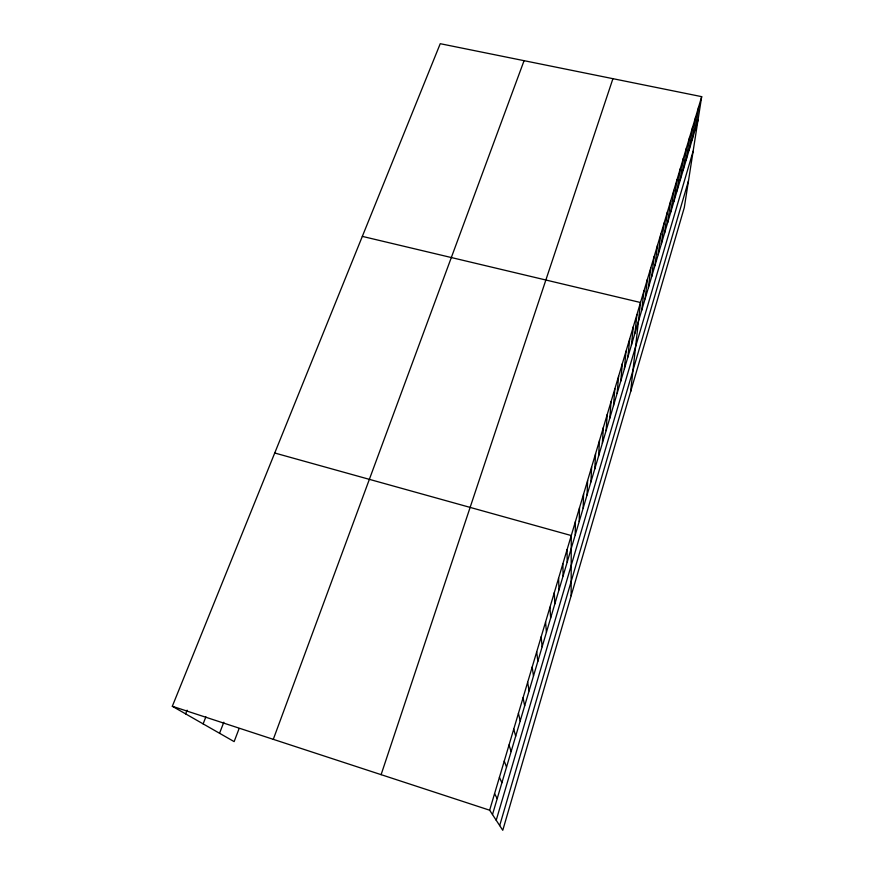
<?xml version="1.0" encoding="UTF-8"?>
<svg xmlns="http://www.w3.org/2000/svg" width="874" height="874" viewBox="0 0 874 874"><rect width="100%" height="100%" fill="white"/><g stroke="black" fill="none" stroke-linecap="round" stroke-linejoin="round"><path stroke-width="1.31" d="M571.137 595.773L571.257 535.554L274.731 453.005M575.245 534.932L575.398 521.614M579.211 521.505L579.506 507.794M583.155 508.187L583.581 494.105M587.066 494.99L587.612 480.525M590.933 481.902L591.611 467.077M594.779 468.923L595.565 453.748M598.581 456.064L599.498 440.529M602.35 443.304L603.388 427.43M606.097 430.663L607.244 414.451M609.812 418.122L611.068 401.581M613.482 405.689L614.859 388.821M617.131 393.366L618.617 376.17M620.759 381.13L622.343 363.628M624.342 369.014L626.035 351.195M627.903 356.985L629.706 338.872M631.432 345.055L633.333 326.647M634.928 333.223L636.938 314.531M630.602 391.749L640.511 302.513L362.328 236.384M641.767 310.139L643.963 290.878M645.099 298.864L647.394 279.341M648.41 287.688L650.791 267.892M651.687 276.588L654.167 256.541M654.943 265.587L657.51 245.288M658.177 254.662L660.831 234.112M661.389 243.824L664.12 223.034M664.568 233.074L667.386 212.043M667.725 222.411L670.631 201.14M670.861 211.814L673.843 190.314M673.963 201.315L677.033 179.585M677.055 190.882L680.201 168.933M680.114 180.536L683.337 158.358M683.151 170.266L686.461 147.881M686.166 160.073L689.553 137.469M689.16 149.957L692.612 127.145M692.132 139.916L695.66 116.908M695.081 129.942L698.687 106.737M701.68 96.653L684.298 207.553L502.769 830.3L489.648 810.209L172.32 706.268L440.245 43.7L701.68 96.653L489.648 810.209M496.214 820.26L693.137 151.169M499.688 825.591L688.483 180.831M492.488 814.568L698.009 120.055M381.108 774.659L612.925 78.671M273.289 739.338L524.072 60.677M239.083 728.632L234.134 741.611L172.32 706.268M219.549 733.264L223.82 722.219M203.118 723.88L205.893 716.833M185.638 713.883L187.112 710.201M494.553 793.668L497.219 798.585M499.425 777.292L501.905 782.754M504.243 761.079L506.538 767.077M509.018 745.019L511.137 751.553M513.737 729.113L515.693 736.17M518.424 713.37L520.205 720.919M523.056 697.769L524.673 705.821M527.645 682.321L529.098 690.864M532.19 667.015L533.49 676.039M536.702 651.862L537.838 661.345M541.159 636.84L542.142 646.793M545.584 621.971L546.414 632.361M549.954 607.233L550.642 618.071M554.302 592.627L554.826 603.901M558.595 578.162L558.989 589.863M562.856 563.828L563.107 575.944M567.073 549.626L567.182 562.157"/></g></svg>
